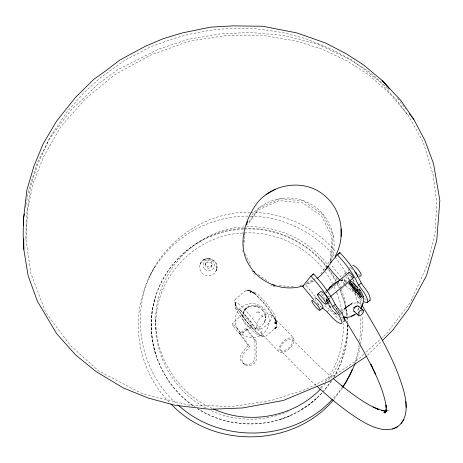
<?xml version="1.0" encoding="UTF-8"?>
<svg xmlns="http://www.w3.org/2000/svg" width="463" height="463" viewBox="0 0 463 463"><rect width="100%" height="100%" fill="white"/><g stroke="black" fill="none" stroke-linecap="round" stroke-linejoin="round"><path stroke-width="0.35" stroke-dasharray="2.31 1.74" d="M216.777 268.945C219.578 258.256 202.406 254.285 200.016 264.848M326.976 301.726L326.27 300.522L326.276 299.034L328.174 301.176M363.849 354.178L358.009 359.467L335.154 374.625L306.101 389.29L271.029 400.547L232.438 406.531L188.406 404.992L141.655 393.452L98.434 370.77L70.492 345.572L45.825 312.762L30.853 273.309L25.957 239.261L26.188 218.038L30.535 186.844L37.515 164.903L49.761 137.656L67.083 111.728L83.323 93.248L100.268 77.825L124.952 60.115L151.586 46.381L176.299 37.706L189.043 34.297L210.567 30.217L229.642 28.266L256.016 28.718L282.297 32.485L305.621 38.666L330.999 49.049L352.054 60.092L379.018 80.99L396.438 99.91L408.331 115.547L423.205 142.095L433.177 175.107L436.759 203.054L435.133 232.038L427.476 264.749L410.316 302.38L386.68 333.505L380.841 338.794M216.91 267.973L216.933 266.561M25.957 239.261L27.745 208.599L33.377 182.781L43.858 156.158L60.722 126.914L84.885 99.371L114.621 74.786L149.711 55.438L189.61 41.033L224.543 35.807L261.254 35.107L296.424 41.143L321.409 48.841L346.486 60.589L369.011 75.087L389.719 93.503L408.331 115.547M347.522 325.09C347.123 345.045 340.322 365.052 327.798 380.65M330.472 259.899L332.012 236.94L321.721 216.105L302.408 202.858L279.16 200.647L258.082 210.086L247.682 224.677M326.236 297.431L326.27 300.522M206.006 407.996C170.326 389.858 149.578 347.233 157.391 307.953C164.51 266.914 202.366 234.081 244.001 232.982M155.823 322.757C153.542 273.268 196.474 227.964 245.87 226.899M359.71 341.173L360.665 328.996L359.971 316.368M242.878 251.779L243 250.338M243.648 242.427L244.001 238.115M244.238 235.239L244.36 233.798M243.723 246.617L244.991 231.182M250.24 290.77L247.346 290.208L249.1 290.365L251.05 291.21C244.944 287.245 240.569 296.621 235.806 298.629C231.772 305.846 242.884 314.742 246.084 320.627C249.667 325.061 253.423 329.384 257.648 333.221C259.853 335.073 263.03 338.129 266.034 336.086L276.324 327.474L276.92 325.124L276.428 322.422M235.343 303.138L235.262 306.743L236.252 309.487L235.684 308.051C238.63 315.095 243.769 320.963 248.66 326.733C252.341 330.345 255.975 335.675 261.711 335.611M359.195 344.628L358.159 350.798L354.861 362.587M205.555 264.969L205.879 263.163M25.523 207.569L25.911 205.439M26.044 204.727L28.787 189.824L37.26 162.727L49.5 138.946L70.364 110.802L98.538 83.693L117.741 69.699L158.23 49.246L188.117 39.349L219.445 34.036L249.32 32.422L283.391 35.367L317.763 44.141L347.302 58.112L368.797 71.533L387.016 87.646M276.48 326.56L276.66 325.686L276.359 325.836M360.156 346.515L359.004 352.007L355.763 362.188M360.729 343.766L362.674 327.474L362.222 315.639M243.613 228.589C194.535 229.752 151.708 273.228 151.274 322.306L151.476 332.174L153.062 344.327C158.132 369.3 173 392.132 194.124 406.45M154.752 299.358L152.246 310.719C146.615 347.395 163.78 386.258 194.773 406.67M211.77 266.196L212.071 264.836M234.926 299.74L234.596 300.967M330.316 261.699C340.93 239.238 328.325 210.381 305.424 201.555C286.371 193.256 262.029 199.698 250.408 217.176M342.313 313.636C344.785 306.697 353.651 300.736 360.88 303.52L361.638 304.718M250.338 212.291C203.419 211.18 159.666 243.804 144.821 287.917C130.225 327.179 140.642 374.139 170.511 403.505M264.963 321.148L264.049 322.966L265.467 319.1L265.426 319.395L265.559 316.848L265.559 318.278L264.732 313.503L265.201 315.019M154.578 267.11C128.697 310.968 139.062 371.32 177.491 404.529M200.41 263.736L201.064 262.486M333.719 377.229C343.019 361.661 347.962 343.453 347.418 325.31M334.026 377.015C343.349 361.424 348.344 343.152 347.719 324.968M341.688 311.576L342.632 309.926L353.055 302.229L351.209 304.098L342.632 309.926M244.51 310.146L243.411 312.149C243.445 310.36 250.697 304.475 244.846 309.747C245.025 308.462 251.397 305.696 248.023 307.206L248.266 307.096M342.562 387.745L333.829 399.482M331.549 380.592C325.634 389.811 317.826 397.642 309.307 404.471L300.302 410.444L289.855 415.826C260.356 428.865 224.7 426.07 197.527 408.742M331.491 380.922L323.458 391.443M320.836 273.911L331.601 258.308L333.146 235.204L322.792 214.236L303.352 200.901L279.953 198.679L258.73 208.171L248.266 222.859M340.606 313.775L340.027 314.562L340.236 315.216M320.448 387.948L322.167 385.702M325.176 381.767C337.77 365.29 344.177 344.119 343.199 323.423M342.909 386.674L336.375 395.008L332.92 398.689M325.582 383.474L321.409 388.214M248.162 345.502L241.2 353.784A7.848 7.263 -58.9 0 0 241.599 361.788L244.557 364.254A7.854 7.263 -58.9 0 0 256.108 360.341L256.652 357.569L256.461 341.538L247.601 329.338A7.223 1.03 51.1 0 1 246.067 328.47L239.504 333.499L248.162 345.502L249.696 346.428L242.942 354.317L241.808 358.472A7.854 7.263 -58.9 0 0 242.878 362.396L244.557 364.254L243.972 363.86M367.581 355.231L381.385 341.509M197.597 408.58C227.923 428.084 268.945 428.993 300.007 410.6L309.307 404.471L316.518 398.406L323.018 391.999M242.195 314.626L232.397 323.759M365.973 352.256L380.308 339.275M346.046 307.594L349.542 305.001L344.316 308.821L351.209 304.098M316.518 398.406L308.601 404.998L300.007 410.6M327.086 311.749L329.627 309.66L336.109 316.692L340.484 320.303M345.653 285.879L352.401 290.995L354.918 288.929L363.067 297.287M206.353 263.065L208.402 262.035A3.189 3.131 11.3 0 1 211.307 263.308L211.794 264.24A3.189 3.131 11.3 0 1 211.331 267.024C210.092 268.702 207.453 268.644 206.18 267.012A3.189 3.131 11.3 0 1 206.371 263.065M326.374 301.124L328.001 299.793M328.545 299.347L330.715 297.576M336.132 293.143L337.214 292.257M341.538 288.727L346.393 284.751A3.339 0.758 50.6 0 1 345.855 284.699M347.95 283.483A6.256 1.435 50.5 0 0 350.786 284.93L352.302 283.692M349.6 268.123L350.647 267.273M345.792 272.881L342.753 275.358A6.256 1.435 50.5 0 1 343.754 275.433M322.624 295.539L323.712 294.653M325.883 292.882L328.053 291.111M328.597 290.666L330.767 288.895M331.305 288.455L338.87 282.285M341.028 280.52L342.111 279.64M247.601 329.338L240.731 334.141L239.504 333.499M251.75 326.432A7.599 1.111 51.1 0 1 243.793 318.052A7.599 1.111 51.1 0 1 245.448 317.033A7.599 1.111 51.1 0 1 251.75 326.432L240.731 334.136L249.696 346.428M313.584 281.053L309.793 283.223L304.903 285.179M299.688 286.018L302.918 284.531M306.801 282.743L312.618 280.063M313.266 279.762L315.853 278.57M306.465 283.883L313.538 280.624M387.184 410.71L388.434 410.206L387.155 410.646M280.572 419.304L290.637 415.519M288.339 411.381C263.69 422.262 234.573 421.695 210.225 410.264M249.244 306.674L252.642 305.979L256.681 306.437L254.453 306.02L255.426 306.159M340.253 280.653L343.795 280.115L348.315 280.41M326.276 299.034L326.618 299.856L327.717 300.047M243.469 229.052C228.247 229.741 213.379 234.261 200.045 241.553A95.557 94.394 28.6 0 0 170.911 267.035C152.182 291.459 146.366 324.933 155.643 354.264M207.551 258.418L208.732 258.389M244.684 232.964C275.08 231.309 305.615 245.853 323.99 270.045M251.039 212.28C283.524 212.291 315.679 227.437 336.364 252.503M246.565 226.887C277.673 225.267 308.919 240.048 327.723 264.824M244.308 228.537C276.179 227.009 308.231 242.039 327.491 267.469M244.881 229.006C281.851 227.316 318.735 248.446 335.779 281.325M247.942 216.099C219.45 216.013 191.219 227.553 170.876 247.497A107.838 106.559 30.1 0 0 149.213 277.574M250.703 216.163C282.806 216.643 314.302 231.888 334.691 256.681M279.102 285.567L294.219 286.944M275.45 286.724L272.585 286.464L270.809 285.237M209.837 258.528L210.306 258.591M341.109 317.022L342.649 317.277M256.485 306.396L259.158 307.473L257.874 306.865M261.242 315.1L263.036 316.304M261.699 336.167L261.994 336.283M262.666 336.549L262.972 336.67M328.198 300.302L327.011 299.821L328.215 300.487M212.135 408.401C177.532 393.046 154.295 355.844 155.747 317.988M257.822 306.847L260.715 308.48L263.163 310.829L262.347 309.892L264.83 313.827M250.003 290.642L254.21 293.519L255.223 293.768L253.643 292.917C262.313 300.308 269.645 309.411 275.144 319.383C270.085 310.094 263.169 301.702 255.495 294.433L252.601 292.118L254.28 293.044L252.561 292.17L253.446 292.477L250.703 291.389C257.654 291.991 261.989 298.577 266.375 303.294C270.537 309.197 277.25 315.355 276.191 323.197L275.63 319.771L276.868 324.517L274.663 317.693L274.709 318.752L275.809 320.656L275.213 318.799L275.207 319.806L276.509 322.711M280.711 350.63L281.637 351.162L283.194 351.122L286.805 349.484A7.605 3.519 -44.2 0 0 291.806 344.061L292.714 340.785L292.373 339.639L291.58 339.055C288.079 338.337 285.023 341.185 282.783 343.523A7.813 3.606 -44.2 0 0 280.167 349.64C291.279 362.303 303.728 373.925 316.061 385.459M350.26 284.595L349.727 283.425L360.874 298.022L361.73 298.508L348.778 282.569M246.067 328.47L254.905 340.629L256.461 341.538M270.78 314.377C263.881 312.438 254.679 321.299 256.531 328.232L279.12 352.007C285.931 354.259 295.446 345.195 293.837 338.169L270.78 314.377C273.621 319.719 267.11 325.24 262.996 327.839A10.157 4.769 -43.9 0 1 259.517 329.089L257.92 329.054L256.531 328.232M354.918 288.929L347.916 283.634M364.728 298.589L366.499 299.752M258.296 274.628L268.714 281.834M255.414 274.582L253.047 272.944L252.121 271.017M329.627 309.66L323.556 304.885M356.979 301.332L361.238 303.907M351.469 288.165L353.72 289.867L356.464 293.062L357.627 295.44L350.462 286.84M359.357 295.793L360.33 296.546L360.874 298.022M327.329 302.333C329.87 306.9 332.289 311.813 336.948 314.608M362.066 300.574L356.435 295.533L352.401 290.995M326.82 301.992L326.23 299.926L331.311 308.526L329.749 307.247L327.52 303.716M333.713 305.285L338.997 312.444L340.068 313.329M336.723 314.313L332.648 310.864L336.919 314.585M332.185 377.71L315.158 362.24L292.373 339.639M387.554 88.115L389.696 90.013M344.721 285.052L341.26 281.764M293.837 338.169C287.043 335.409 277.244 345.149 279.12 352.007M336.045 314.331L333.742 312.068M317.572 303.687L320.807 306.749M345.936 281.828L342.539 278.477M315.378 296.679L305.603 284.803M326.618 299.856L328.059 301.43M328.533 301.957L329.974 303.531M339.072 313.509L340.027 314.562L338.135 312.421M341.127 277.03L330.663 264.442M355.306 291.783L356.464 293.062M348.24 281.197L362.269 297.148L349.334 281.926M350.022 281.672L362.529 296.054M335.125 257.191L341.763 266.022L346.075 273.257M351.591 283.101L361.175 294.422M349.195 283.234L361.73 298.508M361.204 293.739L356.244 287.679L361.111 293.866M349.727 283.425L360.33 296.546M357.83 288.715L359.178 290.394M362.737 297.674L349.918 281.718L362.321 297.518M335.079 306.888L340.178 313.243M358.75 289.844L360.092 291.522M397.497 98.335L405.848 109.106M336.08 308.144L338.997 312.444M325.234 271.798L328.979 277.065L332.393 283.31M328.273 268.592L333.366 275.902L336.364 281.481M327.237 302.038L331.311 308.526M346.434 273.864L350.248 281.452M337.122 283.773L339.095 288.021M255.75 329.21L249.846 320.471L242.844 312.438L251.23 322.451L256.271 330.252M348.037 269.223L349.374 271.677M336.063 277.898L338.337 282.129M336.694 282.1L339.668 288.246M245.297 254.002L250.877 265.617M350.537 282.106L353.709 289.288L358.107 304.752M340.143 290.44C343.997 299.949 346.677 310.083 347.123 320.355M334.107 286.429L335.756 290.249M338.621 282.789L340.89 288.079M339.929 288.854L344.541 301.807L347.262 315.749M351.712 275.965L353.026 279.195M353.286 279.837L354.6 283.067M336.856 292.795L339.923 301.581L342.545 314.128M341.358 289.444L344.374 298.334L347.024 311.929L347.574 323.012M356.967 288.871L360.44 301.998L361.071 306.066M358.68 308.161L359.247 311.576M359.363 312.253L359.82 314.985M361.8 310.818L362.118 312.855M342.904 318.411L343.031 320.558M155.927 327.248L156.037 331.815M254.905 340.629L255.101 356.637L254.557 359.363L253.637 361.134A7.848 7.263 -58.9 0 1 249.661 364.225L247.855 364.624A7.848 7.263 -58.9 0 1 242.838 363.119M349.698 279.739A6.251 1.453 50.5 0 1 346.978 276.243M345.855 274.09A6.251 1.453 50.5 0 1 346.799 272.95M348.622 274.287A6.251 1.453 50.5 0 1 351.973 278.084M352.656 279.091A6.251 1.453 50.5 0 1 353.773 281.255M349.606 281.585A6.256 1.435 50.5 0 1 350.786 284.93M347.545 283.101A6.256 1.435 50.5 0 1 343.951 278.714M345.572 276.776A6.256 1.435 50.5 0 1 348.529 280.046M359.977 275.387A6.47 1.557 50.5 0 1 356.302 272.198M356.851 277.945A6.476 1.534 50.5 0 1 355.978 277.401M350.653 268.187A6.476 1.534 50.5 0 1 352.551 269.559M328.203 301.372A6.511 1.348 50.6 0 1 321.004 292.749M206.232 262.191A3.224 3.16 11.6 0 0 206.093 265.039C206.926 266.798 209.305 267.481 210.914 266.352A3.224 3.16 11.6 0 0 212.251 263.869L211.649 261.954A3.224 3.16 11.6 0 0 209.866 260.727A3.2 3.137 11.1 0 0 206.238 262.214M321.675 307.27A6.291 1.262 50.7 0 1 315.1 299.167M344.894 283.975A3.339 0.758 50.6 0 1 342.076 279.698A3.339 0.758 50.6 0 1 345.456 282.523M358.715 308.508A3.438 1.933 -48.2 0 1 355.873 311.437M351.805 277.053A3.455 0.81 50.5 0 1 349.594 274.42M329.882 297.043A3.473 0.729 50.6 0 1 327.578 295.406M325.506 292.367A3.473 0.729 50.6 0 1 325.969 291.788A3.473 0.729 50.6 0 1 328.134 293.808M274.976 327.816L274.964 328.354L276.631 326.768L274.964 328.354L274.976 327.816M235.175 304.023L235.117 305.661L235.407 302.773L235.175 304.023M275.242 322.561L275.329 323.596L275.242 322.561M275.624 322.561L275.734 323.596L275.624 322.561M275.896 322.427L276.017 323.458L275.896 322.427M216.609 269.223L215.608 271.683L216.609 269.223M276.11 327.208L274.38 329.008L276.324 327.474L274.38 329.008L276.11 327.208M203.529 259.928L206.174 258.73L203.529 259.928M341.781 280.613L340.594 280.972L343.147 280.312L341.781 280.613M258.545 311.877L256.386 312.259L259.627 312.322L258.545 311.877M251.669 291.725L250.338 291.441L251.669 291.725M246.935 290.272L246.547 290.324L247.728 290.197L246.935 290.272M251.079 291.95L250.095 291.626L251.079 291.95M209.247 258.869L208.153 258.823A8.641 8.479 11.2 0 0 200.184 270.143L201.185 272.065A8.641 8.479 11.2 0 0 215.411 272.157A8.641 8.479 11.2 0 0 210.324 259.072L209.247 258.869M250.946 292.929L249.962 292.651L250.946 292.929M257.526 305.644L256.427 305.354A11.668 11.511 30 0 0 249.783 327.295L251.97 327.972A11.668 11.511 30 0 0 258.603 306.026L257.526 305.644M240.858 310.551L239.122 308.943L243.932 313.549L240.858 310.551M235.464 303.965L235.354 303.375A21.165 3.137 51.1 0 1 254.766 321.53A21.165 3.137 51.1 0 1 256.774 332.284A21.165 3.137 51.1 0 1 235.464 303.965M274.808 323.446L274.738 322.422L274.808 323.446M204.843 269.304A5.77 5.66 11.3 0 0 214.369 266.445A5.77 5.66 11.3 0 0 207.025 259.749A5.77 5.66 11.3 0 0 204.843 269.304M236.911 328.041A17.119 16.899 30.4 0 0 266.422 330.078A17.119 16.899 30.4 0 0 253.157 303.682A17.119 16.899 30.4 0 0 236.911 328.041M233.479 326.334A6.661 0.903 51.1 0 0 240.604 334.188A6.661 0.903 51.1 0 0 235.517 326.386A6.661 0.903 51.1 0 0 233.479 326.334"/><path stroke-width="0.69" d="M363.455 296.494L363.206 298.647M361.985 305.285C378.225 332.058 394.557 359.421 403.4 389.678C406.798 401.722 409.101 418.17 397.636 426.695C387.473 432.946 375.013 428.177 365.44 423.113C347.765 413.1 332.11 399.957 317.086 386.391M363.611 298.774L362.998 303.468L361.296 307.773M303.682 285.665C284.108 292.275 261.016 283.883 250.014 266.445C236.518 246.6 244.261 220.434 257.393 202.632C273.795 182.63 306.442 178.504 325.778 196.694C342.365 211.128 345.792 237.397 335.206 256.299M24.342 213.958L23.561 218.218L23.15 234.324L23.827 249.464L28.139 275.786L37.451 301.372L56.602 333.626L75.619 354.953L95.91 371.459L123.112 387.832L147.871 397.949L175.338 405.362L209.965 409.304L242.444 407.967L283.287 400.489L329.54 381.188L366.557 356.25M386.339 409.772L385.986 411.526L386.113 405.084L386.362 408.059C384.394 392.612 377.495 378.34 370.846 364.439L371.974 366.719L359.016 342.626L343.407 317.01M344.46 321.368C344.46 313.839 337.035 308.688 334.136 302.217C328.765 291.817 321.449 282.534 313.549 273.94L310.899 276.087L302.715 286.36L313.694 299.642M386.408 409.211L384.909 413.129L386.35 410.774L385.002 412.273L386.553 410.82L384.168 411.185L386.316 411.109M363.843 301.76L366.997 302.686L370.111 300.227C370.649 292.975 363.542 287.702 360.579 281.689C355.567 270.82 347.997 261.317 339.888 252.601L337.267 254.725L330.518 262.781M362.228 305.8L362.998 303.468M367.524 302.38L367.842 301.471C366.569 292.957 358.692 287.569 355.954 279.664C350.873 270.566 344.403 262.295 337.267 254.725M352.355 369.161L346.405 381.749L342.944 387.149M360.914 308.711L361.753 306.651M355.185 363.501L350.236 374.683L342.909 386.674M246.177 224.943L247.838 221.488M360.966 308.208L361.568 307.114M328.655 289.468C330.871 285.503 334.651 282.482 338.939 281.029M316.854 278.645C321.397 275.387 325.188 271.069 327.92 266.202M401.074 423.523L403.886 419.333M325.663 269.877L331.398 261.821M329.193 288.518L330.553 286.707M312.675 275.034L313.549 273.94M338.522 254.228L339.888 252.601M332.428 399.216C293.542 442.015 221.036 444.289 178.614 405.443M333.401 400.026C293.264 447.507 213.449 449.289 170.992 403.996M382.403 340.496L392.63 330.327L408.459 309.029L426.539 275.485L436.731 240.442L439.85 200.438L433.565 163.815L425.005 140.654L413.766 119.309L400.958 100.621L382.085 80.429L363.6 64.982L346.156 53.679L325.489 42.984L296.812 32.919L262.66 26.246L232.872 25.887L210.422 27.167L182.439 32.914L163.161 38.701L145.486 46.213L119.778 60.057L105.605 70.949L93.839 79.306L75.463 97.473L56.665 121.011L43.157 143.779L33.961 166.119L26.964 189.662L23.561 218.218L23.619 225.319M320.437 389.175C293.49 417.227 248.648 425.3 213.449 408.945M322.144 307.918C329.297 312.212 333.134 321.449 341.381 323.805L342.105 322.688C340.768 316.484 336.271 311.518 332.532 306.593L335.148 304.451M358.576 285.249L361.163 283.125M330.42 296.609L353.379 277.841M326.027 304.122L329.205 301.523A6.511 1.348 50.6 0 0 325.911 295.458A6.511 1.348 50.6 0 0 320.871 291.534L317.693 294.127M359.491 276.747L361.059 275.462A6.47 1.557 50.5 0 0 357.934 269.31A6.47 1.557 50.5 0 0 352.737 265.565M319.927 310.187L323 307.669A6.291 1.262 50.7 0 0 319.794 301.835A6.291 1.262 50.7 0 0 314.956 298.016M326.508 290.851L348.94 272.557M302.715 286.36L303.722 285.544M386.541 410.733L383.896 412.747L385.934 411.219M369.543 300.585L370.111 300.227M266.318 194.46L275.207 189.292M356.504 313.636C352.945 315.911 348.68 318.174 344.333 317.149M353.437 307.872L357.1 305.91M354.369 314.718L351.168 316.281M397.636 426.695L392.572 429.004M343.268 321.704L343.957 321.687M386.391 411.057L381.616 410.502L383.387 410.884L372.987 407.023L378.271 409.414L376.726 408.719M346.619 317.294L344.252 316.923M274.785 285.167L273.344 285.04L272.186 284.236M349.675 280.757L352.488 282.019L356.51 287.054M374.498 407.718C362.674 401.884 352.065 393.938 341.769 385.772L343.181 386.912L333.273 378.636M253.666 271.428L254.824 272.227M358.524 306.199L363.177 310.314A3.449 1.927 -48.2 0 1 360.648 315.291A3.449 1.927 -48.2 0 1 358.489 312.71A3.449 1.927 -48.2 0 1 363.177 310.314M353.946 311.315L358.512 315.378M339.998 280.468L332.99 272.649L328.198 266.509M356.614 286.429L358.073 287.992M359.051 289.039L361.406 291.968L363.345 296.644M357.239 287.089L353.338 283.113L355.584 285.914M359.109 289.097L360.509 290.602L359.369 289.051M310.899 276.087C319.279 285.318 327.272 295.215 332.532 306.593M389.221 88.45L382.085 80.429L388.428 87.501M409.367 113.643L410.687 115.345M411.566 116.473L413.766 119.309M374.382 371.731L375.47 373.977L370.846 364.439M406.167 407.428L405.837 401.496M341.069 228.751L341.162 236.379M23.735 238.815L23.827 249.464M354.774 271.885A6.476 1.534 50.5 0 1 357.882 276.781M354.808 311.657A3.444 1.939 -48.2 0 1 354.785 307.548A3.444 1.939 -48.2 0 1 358.952 306.905M348.975 273.222A3.455 0.81 50.5 0 1 350.144 273.014A3.455 0.81 50.5 0 1 352.997 276.417A3.455 0.81 50.5 0 1 352.812 277.794M317.821 295.301A6.511 1.331 50.7 0 0 325.038 303.965A6.511 1.331 50.7 0 0 322.734 298.085A6.511 1.331 50.7 0 0 317.821 295.301M312.021 301.639A6.291 1.239 50.7 0 0 318.984 310.019A6.291 1.239 50.7 0 0 316.721 304.382A6.291 1.239 50.7 0 0 312.021 301.639"/></g></svg>
